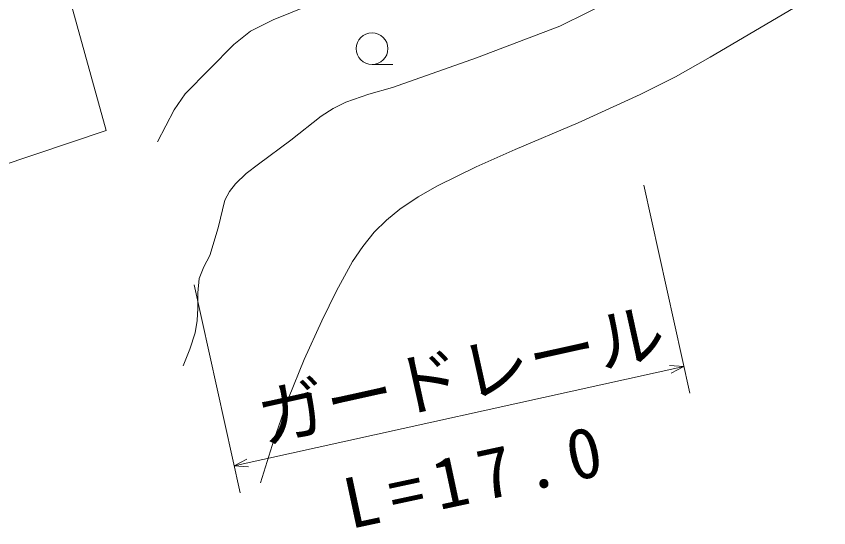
# Model space of a CAD drawing. Units: millimetres, scale not verified. Extents: x 40000 to 680000, y 20000 to 380000.
# Drawn here: x 510038 to 539421, y 252703 to 271218 of the extents above; entities that cross this region are included whole.
import ezdxf
from ezdxf.enums import TextEntityAlignment as Align

# ---------------------------------------------------------------- set-up
doc = ezdxf.new("R2010")
doc.units = ezdxf.units.MM
doc.header["$LTSCALE"] = 1000
doc.layers.add('S-BGD', color=7, linetype='Continuous', lineweight=13)
doc.styles.add('ＭＳ ゴシック', font='')
doc.styles.get('ＭＳ ゴシック').set_extended_font_data('MS Gothic')

msp = doc.modelspace()

# ---------------------------------------------------------------- linework, layer by layer
at = {"layer": 'S-BGD'}
for p, q in [((513294, 267081), (510089, 278652)), ((533205, 272608), (529698, 270854)), ((535128, 269733), (539421, 272268)), ((521493, 271969), (519329, 271091)), ((519329, 271091), (518513, 270683)), ((518513, 270683), (517909, 270193)), ((529698, 270854), (526686, 269717)), ((517909, 270193), (516145, 268405)), ((533875, 269027), (535128, 269733)), ((522906, 269472), (523652, 269472)), ((526686, 269717), (523650, 268635)), ((532607, 268381), (533875, 269027)), ((523650, 268635), (522787, 268399)), ((516145, 268405), (515753, 267834)), ((522787, 268399), (521952, 268108)), ((530361, 267360), (532607, 268381)), ((521952, 268108), (521494, 267882)), ((515753, 267834), (515149, 266675)), ((521494, 267882), (521069, 267605)), ((521069, 267605), (519974, 266727)), ((528082, 266390), (530361, 267360)), ((507267, 265061), (513294, 267081)), ((519974, 266727), (518799, 265864)), ((526665, 265765), (528082, 266390)), ((518799, 265864), (518358, 265528)), ((525271, 265084), (526665, 265765)), ((518358, 265528), (517965, 265153)), ((517965, 265153), (517749, 264873)), ((524568, 264680), (525271, 265084)), ((534402, 257569), (532733, 265098)), ((517749, 264873), (517586, 264562)), ((517586, 264562), (517346, 263559)), ((523914, 264235), (524568, 264680)), ((523424, 263834), (523914, 264235)), ((522983, 263397), (523424, 263834)), ((517346, 263559), (517044, 262557)), ((522567, 262883), (522983, 263397)), ((522203, 262336), (522567, 262883)), ((517044, 262557), (516822, 262152)), ((516822, 262152), (516658, 261725)), ((521619, 261274), (522203, 262336)), ((516658, 261725), (516603, 261206)), ((516468, 261492), (518136, 253964)), ((521092, 260190), (521619, 261274)), ((516603, 261206), (516607, 260657)), ((516607, 260657), (516586, 260203)), ((516586, 260203), (516505, 259763)), ((520454, 258795), (521092, 260190)), ((516505, 259763), (516318, 259163)), ((516318, 259163), (516079, 258565)), ((519879, 257395), (520454, 258795)), ((533666, 258578), (534186, 258546)), ((517920, 254940), (534186, 258546)), ((534186, 258546), (533728, 258298)), ((519348, 255872), (519879, 257395)), ((518872, 254324), (519348, 255872)), ((517920, 254940), (518377, 255188)), ((518439, 254908), (517920, 254940))]:
    msp.add_line(p, q, dxfattribs=at)
msp.add_circle((522906, 270045), 574, dxfattribs=at)

# ---------------------------------------------------------------- texts
at = {"layer": 'S-BGD', "style": 'ＭＳ ゴシック'}
msp.add_text('ガードレール', height=1833, rotation=12.5, dxfattribs=at).set_placement((519107, 255202), align=Align.BOTTOM_LEFT)
at = {"layer": 'S-BGD', "insert": (522110, 252622), "char_height": 1833, "attachment_point": 7, "rotation": 12.1, "style": 'ＭＳ ゴシック'}
msp.add_mtext('\\T1.32;L=17.0', dxfattribs=at)

doc.saveas('drawing.dxf')
